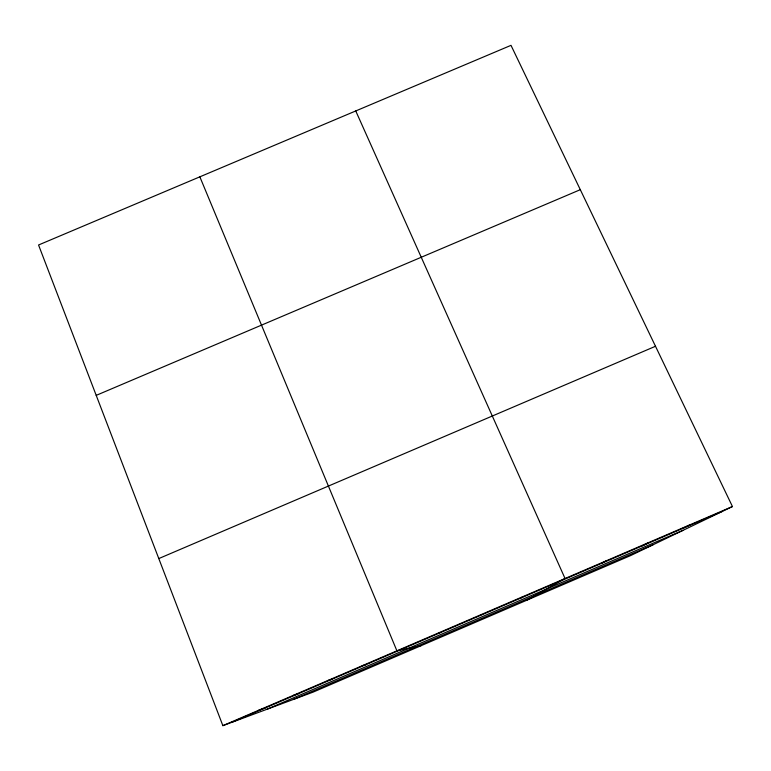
<?xml version="1.0" encoding="UTF-8"?>
<svg xmlns="http://www.w3.org/2000/svg" width="771" height="771" viewBox="0 0 771 771"><rect width="100%" height="100%" fill="white"/><g stroke="black" fill="none" stroke-linecap="round" stroke-linejoin="round"><path stroke-width="1.16" d="M480.372 615.441L481.075 614.622M520.839 598.036L523.085 596.561M526.275 600.445L565.056 578.52L355.749 110.947M601.659 563.293L606.97 560.488M642.002 545.945L648.845 542.485M682.296 528.617L690.671 524.502M732.45 506.537L630.842 555.477L313.074 692.136L222.867 725.656L38.55 244.995L511 45.344L732.45 506.537L222.867 725.656M231.676 722.379L722.552 511.308M266.872 709.301L682.942 530.381M293.414 699.442L653.027 544.789M158.797 558.57L655.495 346.275M96.211 395.369L580.303 189.685M257.745 710.66L265.263 707.942M292.585 695.673L298.82 693.514M327.386 680.706L332.34 679.097M362.168 665.758L365.83 664.689M421.409 645.539L396.901 650.82L199.853 176.829M439.017 632.712L439.855 632.866"/></g></svg>
